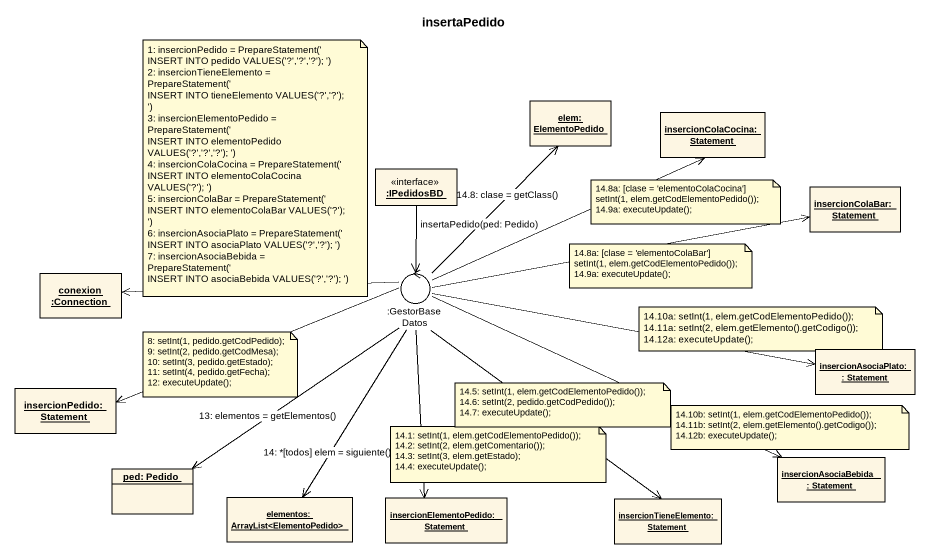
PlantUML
@startuml
title insertaPedido
allowmixing
hide circle
hide empty members
object "elem: ElementoPedido" as elem_ElementoPedido
object "insercionColaCocina: Statement" as insercionColaCocina
object ":IPedidosBD" as IPedidosBD <<interface>>
object "insercionColaBar: Statement" as insercionColaBar_Statement
object "conexion :Connection" as conexion_Connection
control ":GestorBaseDatos" as GestorBaseDatos
object "insercionAsociaPlato: : Statement" as insercionAsociaPlato
object "insercionPedido: Statement" as insercionPedido_Statement
object "ped: Pedido" as ped_Pedido
object "insercionAsociaBebida : Statement" as insercionAsociaBebida
object "elementos: ArrayList<ElementoPedido>" as elementos_ArrayList
object "insercionElementoPedido: Statement" as insercionElementoPedido
object "insercionTieneElemento: Statement" as insercionTieneElemento
IPedidosBD --> GestorBaseDatos : insertaPedido(ped: Pedido)
GestorBaseDatos -up-> elem_ElementoPedido : 14.8: clase = getClass()
GestorBaseDatos -right-> insercionColaCocina
GestorBaseDatos -right-> insercionColaBar_Statement
GestorBaseDatos -left-> conexion_Connection
GestorBaseDatos -right-> insercionAsociaPlato
GestorBaseDatos --> ped_Pedido : 13: elementos = getElementos()
GestorBaseDatos -right-> insercionAsociaBebida
GestorBaseDatos --> elementos_ArrayList : 14: *[todos] elem = siguiente()
GestorBaseDatos --> insercionElementoPedido
GestorBaseDatos --> insercionTieneElemento
insercionPedido_Statement <-right- GestorBaseDatos
note as N1
  1: insercionPedido = PrepareStatement('
  INSERT INTO pedido VALUES('?','?','?'); ')
  2: insercionTieneElemento = PrepareStatement('
  INSERT INTO tieneElemento VALUES('?','?'); ')
  3: insercionElementoPedido = PrepareStatement('
  INSERT INTO elementoPedido VALUES('?','?','?'); ')
  4: insercionColaCocina = PrepareStatement('
  INSERT INTO elementoColaCocina VALUES('?'); ')
  5: insercionColaBar = PrepareStatement('
  INSERT INTO elementoColaBar VALUES('?'); ')
  6: insercionAsociaPlato = PrepareStatement('
  INSERT INTO asociaPlato VALUES('?','?'); ')
  7: insercionAsociaBebida = PrepareStatement('
  INSERT INTO asociaBebida VALUES('?','?'); ')
end note
note as N2
  14.8a: [clase = 'elementoColaCocina'] setInt(1, elem.getCodElementoPedido());
  14.9a: executeUpdate();
end note
note as N3
  14.8a: [clase = 'elementoColaBar'] setInt(1, elem.getCodElementoPedido());
  14.9a: executeUpdate();
end note
note as N4
  14.10a: setInt(1, elem.getCodElementoPedido());
  14.11a: setInt(2, elem.getElemento().getCodigo());
  14.12a: executeUpdate();
end note
note as N5
  8: setInt(1, pedido.getCodPedido);
  9: setInt(2, pedido.getCodMesa);
  10: setInt(3, pedido.getEstado);
  11: setInt(4, pedido.getFecha);
  12: executeUpdate();
end note
note as N6
  14.5: setInt(1, elem.getCodElementoPedido());
  14.6: setInt(2, pedido.getCodPedido());
  14.7: executeUpdate();
end note
note as N7
  14.10b: setInt(1, elem.getCodElementoPedido());
  14.11b: setInt(2, elem.getElemento().getCodigo());
  14.12b: executeUpdate();
end note
note as N8
  14.1: setInt(1, elem.getCodElementoPedido());
  14.2: setInt(2, elem.getComentario());
  14.3: setInt(3, elem.getEstado);
  14.4: executeUpdate();
end note
@enduml
